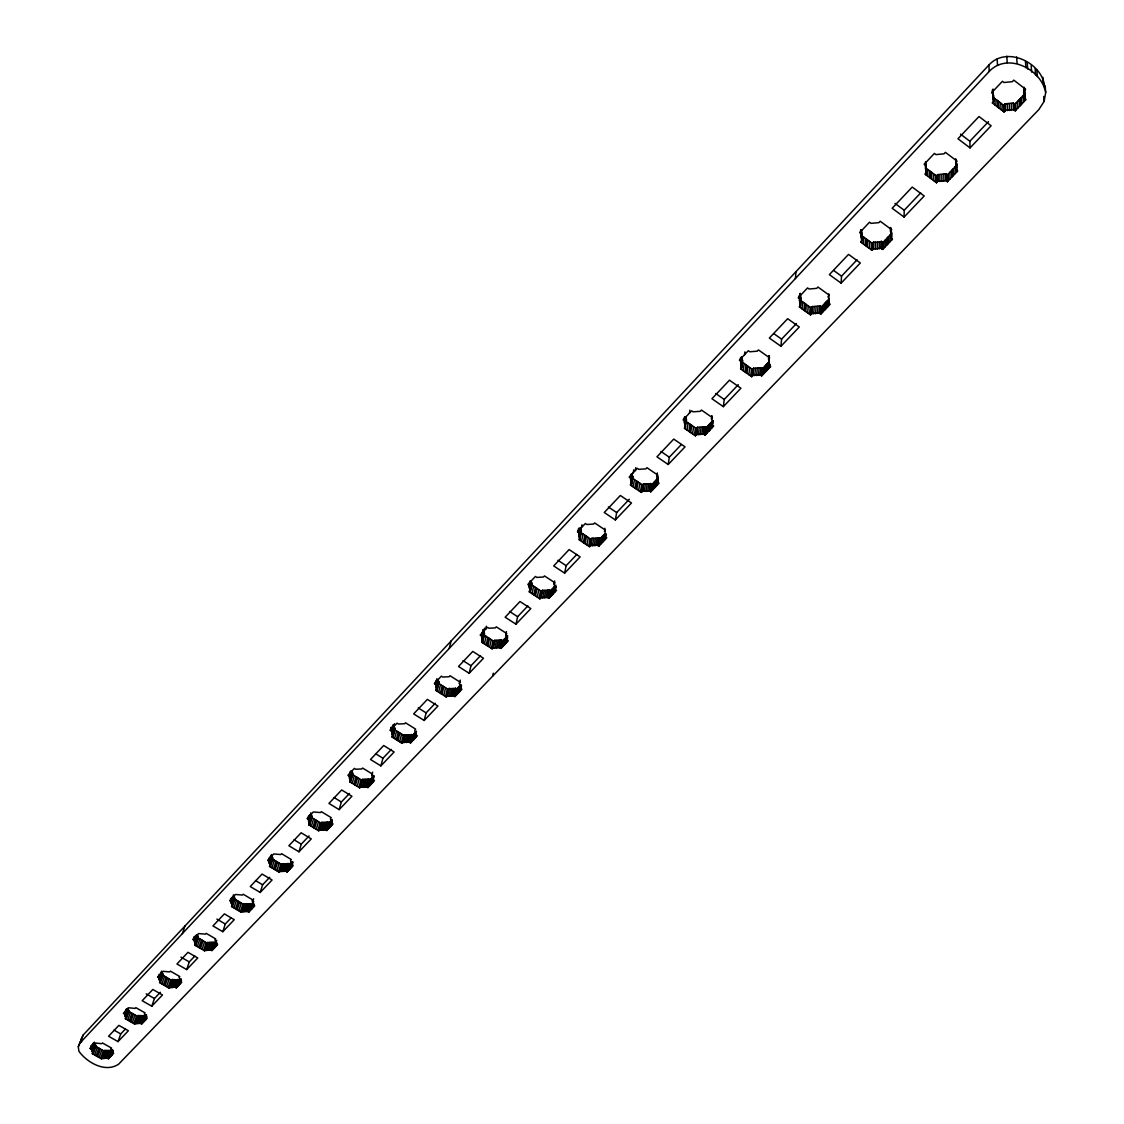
<?xml version="1.0" encoding="UTF-8"?>
<svg xmlns="http://www.w3.org/2000/svg" width="1124" height="1124" viewBox="0 0 1124 1124"><rect width="100%" height="100%" fill="white"/><g stroke="black" fill="none" stroke-linecap="round" stroke-linejoin="round"><path stroke-width="1.5" d="M929.773 177.733L929.787 170.989M930.686 178.407L930.686 171.663M927.778 176.229L927.792 169.499M937.866 181.315L945.86 180.571L947.42 181.723L947.335 174.979L945.79 173.813L937.823 174.571L937.866 181.315L936.489 182.748L924.869 174.065L926.232 172.618L925.459 165.734M925.474 165.284L925.488 161.926M925.783 174.74L925.726 162.109M926.021 172.843L926.05 166.113M926.232 172.618L925.74 164.16M460.264 680.09L459.379 683.28L460.559 688.366L461.922 689.237L454.897 696.585L453.534 695.714L447.226 696.023L446.284 697.006L436.042 690.515L436.969 689.532L435.747 685.724L436.913 679.922M947.42 181.723L957.718 170.946L956.173 169.78L955.639 159.257M1013.3 103.015L1013.693 109.59L1015.267 110.798L1014.874 104.223L1013.3 103.015L1005.095 103.83L1005.446 110.405L1004.013 111.908L992.225 102.888L993.658 101.385L993.04 89.035M904.089 217.072L924.209 195.983L912.238 187.062L892.175 208.263L904.089 217.072L904.216 210.244L920.696 192.907M493.127 647.86L499.59 647.522L500.981 648.408L502.695 640.863L501.304 639.977L494.869 640.329L492.157 648.871L481.774 642.197L482.744 641.172L481.578 635.917L483.011 629.904M1024.498 98.28L1024.428 87.953L1024.498 98.28L1026.086 99.488L1015.267 110.798M890.039 241.702L890.222 234.818M861.406 230.336L861.897 240.592L860.605 241.969L872.055 250.343L873.362 248.98L881.132 248.292L882.663 249.416L892.498 239.131L890.967 237.993L890.489 227.68M890.601 230.898L890.686 227.47M890.967 237.993L891.107 232.837M891.206 238.176L891.402 231.291M891.739 239.932L891.922 233.047L882.888 242.503L882.663 249.416M500.981 648.408L508.287 640.778L506.896 639.879L505.772 634.596L506.446 631.59M886.808 245.088L887.005 238.176M887.581 244.287L887.777 237.375M888.339 243.472L888.536 236.574M885.122 246.844L885.333 239.946M881.904 248.854L882.129 241.941M882.424 249.247L882.649 242.334M883.436 248.615L883.647 241.702M879.235 248.797L879.474 241.885L881.371 241.379L882.888 242.503M881.132 248.292L881.371 241.379M881.371 248.474L881.595 241.562M555.79 585.056L555.115 589.426L556.521 590.353L548.919 598.291L547.514 597.378L540.897 597.757L539.885 598.811L529.348 591.927L530.359 590.873L529.193 586.798L530.219 580.939M877.282 249.078L877.535 242.18L879.474 241.885M875.315 249.149L875.582 242.236L877.535 242.18M872.055 250.343L872.322 243.444L873.629 242.067L875.582 242.236M872.252 250.132L872.533 243.22M872.702 249.668L872.983 242.756M873.151 249.191L873.418 242.278M873.362 248.98L873.629 242.067M869.189 248.249L869.484 241.351M871.156 249.697L871.437 242.784M867.222 246.816L867.517 239.918M865.438 245.51L865.733 238.611M866.337 246.156L866.632 239.257M863.471 244.063L863.78 237.178M860.492 233.16L860.661 229.732M861.897 240.592L861.195 230.125M861.082 237.206L861.434 230.294M861.363 238.92L861.686 232.05M861.49 242.615L861.813 235.731L872.322 243.444M861.701 240.803L862.024 233.918M604.852 528.266L605.316 536.893L606.749 537.848L598.825 546.124L597.406 545.168L590.62 545.604L589.566 546.7L578.874 539.604L579.928 538.494L578.804 534.265L579.759 528.406M841.117 283.136L860.324 262.974L848.536 254.375L829.371 274.621L841.117 283.136L841.525 276.153L857.064 259.813M827.854 306.712L828.332 299.672L821.307 307.021L820.815 314.074L819.298 312.992L811.753 313.61L810.502 314.917L799.206 306.824L800.457 305.503L801.047 298.492L800.119 293.589M820.815 314.074L830.214 304.239L828.711 303.157L828.838 293.94M828.711 303.157L828.978 298.942M630.494 485.076L631.59 483.91L630.606 478.051L629.159 477.068L637.364 468.357L638.825 469.354L645.836 468.863L646.932 467.696L657.807 475.101L656.697 476.267L657.638 482.14L659.086 483.137L650.838 491.764L649.391 490.781L642.422 491.244L641.326 492.396L630.494 485.076L631.505 479.203M824.777 309.929L825.255 302.89M825.508 309.17L825.985 302.131M826.238 308.397L826.716 301.358M823.161 311.615L823.639 304.576M819.298 312.992L819.803 305.939L812.287 306.571L811.05 307.878L810.502 314.917M819.536 313.16L820.042 306.107M820.056 313.526L820.562 306.487M820.576 313.905L821.068 306.852M821.546 313.301L822.037 306.262M817.457 313.47L817.977 306.416M815.574 313.737L816.094 306.683M811.556 313.821L812.09 306.768M811.753 313.61L812.287 306.571M813.664 313.779L814.183 306.74M809.617 314.284L810.165 307.245M810.699 314.72L811.233 307.667M811.121 314.27L811.669 307.217M807.678 312.894L808.24 305.854M803.969 310.238L804.545 303.213M804.854 310.87L805.43 303.845M805.739 311.503L806.301 304.478M696.444 434.581L703.596 434.061L705.071 435.072L706.041 427.808L704.579 426.797L697.456 427.317L696.444 434.581L695.306 435.775L684.319 428.202L685.457 426.994L684.432 422.441L685.19 416.568M802.03 308.847L802.62 301.822M799.487 298.745L799.838 294.544M800.457 305.503L799.529 300.586L800.19 293.322M799.586 302.258L800.19 295.247M799.824 306.164L800.485 296.891M800.091 307.456L800.85 298.689M798.953 298.38L799.192 295.57M795.385 278.569L796.003 271.629M705.071 435.072L713.684 426.066L712.209 425.041L712.728 420.615M780.927 346.262L799.29 327L787.671 318.696L769.35 338.043L780.927 346.262L781.587 339.153L796.452 323.529M752.841 375.416L760.189 374.854L761.679 375.894L762.423 368.728L760.934 367.688L753.614 368.251L752.841 375.416L751.647 376.666L740.505 368.841L741.699 367.59L740.716 362.855L741.376 356.982M769.968 367.225L770.249 364.373M766.161 371.201L766.891 364.05M766.863 370.47L767.594 363.305M761.679 375.894L770.671 366.494L769.181 365.441L768.69 356.238M768.591 358.893L768.872 356.041M768.999 358.458L769.294 355.606M768.957 360.635L769.392 356.364M768.409 368.855L769.125 361.689L762.423 368.728M763.913 373.547L764.657 366.382M765.458 371.932L766.189 364.78M760.189 374.854L760.934 367.688M760.414 375.009L761.173 367.843M760.934 375.374L761.679 368.208M761.44 375.739L762.184 368.56M762.367 375.163L763.112 367.998M758.391 375.304L759.164 368.138M754.696 375.585L755.469 368.419M756.564 375.542L757.323 368.377M751.647 376.666L752.434 369.501L753.614 368.251M751.83 376.47L752.616 369.304M752.237 376.048L753.024 368.883M752.644 375.613L753.431 368.447M750.776 376.062L751.563 368.897M746.94 373.365L747.755 366.213M748.865 374.714L749.666 367.562M799.529 300.586L799.712 298.928L798.195 297.832L807.552 287.913L809.069 289.008L816.684 288.362L817.949 287.027L829.287 295.219L828.023 296.539L828.571 298.155M745.212 372.142L746.027 364.991M746.083 372.761L746.898 365.609M741.699 367.59L742.528 360.453L741.643 357.334L740.8 364.457M744.538 354.72L744.875 351.882M743.287 370.808L744.116 363.656M740.126 360.734L740.463 357.882M740.632 361.085L740.969 358.247M740.716 362.855L741.39 357.151M741.138 366.045L741.966 358.907M741.095 368.208L742.528 360.453M741.376 369.459L742.346 360.635M723.35 406.663L740.927 388.23L729.462 380.193L711.928 398.725L723.35 406.663L724.249 399.456L738.257 384.717M861.04 235.464L861.265 233.722L859.734 232.598L869.512 222.215L871.058 223.353L878.884 222.636L880.204 221.245L891.711 229.732L890.391 231.123M712.209 425.041L712.771 420.699M712.433 425.209L713.009 420.854M708.696 431.279L709.651 424.015M709.37 430.576L710.326 423.312M710.045 429.874L710.986 422.61M712.349 423.509L711.731 416.049M711.534 418.746L711.913 415.852M711.52 428.328L712.461 421.064L706.041 427.808M705.731 434.37L706.701 427.106M707.207 432.824L708.176 425.56M703.596 434.061L704.579 426.797M703.821 434.215L704.804 426.951M704.327 434.567L705.31 427.303M704.832 434.918L705.816 427.64M700.083 434.707L701.067 427.443M701.868 434.482L702.851 427.218M698.257 434.749L699.269 427.485M694.449 435.185L695.461 427.921M695.306 435.775L696.318 428.511L697.456 427.317M695.475 435.592L696.487 428.328M695.868 435.171L696.88 427.907M696.262 434.763L697.273 427.499M692.553 433.878L693.578 426.628M688.956 431.405L689.995 424.141M689.813 431.995L690.853 424.732M690.67 432.585L691.71 425.322M687.073 430.099L688.113 422.849M689.504 413.084L689.911 410.204M684.319 420.755L684.755 417.861M684.432 422.441L685.275 416.667M684.544 423.987L685.598 416.751L686.525 419.758L685.176 428.792M684.881 425.518L685.949 418.269M684.895 427.598L685.949 420.362M683.813 420.404L684.249 417.51M668.204 464.507L685.05 446.846L673.74 439.077L656.95 456.822L668.204 464.507L669.314 457.201L681.299 444.598M657.02 485.301L658.214 477.728M657.638 482.14L658.102 479.203M654.308 488.125L655.475 480.777M654.955 487.451L656.121 480.103M656.697 476.267L657.161 473.33M656.88 476.084L657.343 473.148M655.601 486.776L656.767 479.428M657.624 479.175L658.088 476.239M650.108 491.272L651.288 483.924M650.613 491.609L651.794 484.247M650.838 491.764L652.018 484.402L658.172 477.953M651.47 491.09L652.651 483.742M652.889 489.614L654.07 482.252M647.705 491.188L648.899 483.826L652.018 484.402M649.391 490.781L650.571 483.432M649.616 490.935L650.796 483.587M644.192 491.427L645.401 484.065L648.899 483.826M645.963 491.399L647.171 484.051M641.326 492.396L642.717 484.866M641.874 491.82L643.083 484.472M642.254 491.427L643.462 484.079M642.422 491.244L643.631 483.896L645.401 484.065M638.615 490.57L639.851 483.222M640.483 491.834L641.706 484.472M635.917 488.743L637.153 481.395M636.76 489.305L637.996 481.971M633.205 486.903L634.456 479.569M635.06 488.167L636.31 480.819M1044.632 88.824C1044.955 64.11 1007.245 44.763 988.937 65.009L83.12 1035.078L78.301 1046.725L78.891 1051.235C87.012 1062.573 105.403 1073.111 118.596 1064.189L1038.815 109.604L1044.168 101.357L1045.699 92.379L1045.151 85.846M630.662 484.894L631.913 473.696L630.634 481.016M631.042 484.486L632.854 476.59L632.264 475.157M633.248 472.726L633.753 469.804M631.421 484.093L632.854 476.59M631.337 485.638L632.601 478.304L642.549 485.048L643.631 483.896M635.299 470.549L635.805 467.626M630.381 477.897L630.887 474.974M630.508 479.526L631.365 473.668M615.348 519.948L631.491 503.004L620.35 495.487L604.248 512.502L615.348 519.948L616.669 512.558L629.299 499.267M602.169 542.639L603.532 535.207M602.787 541.993L604.136 534.56M603.405 541.346L604.754 533.928L600.202 538.691L598.825 546.124M604.768 539.913L605.864 533.928M605.541 537.033L606.089 534.069M598.123 545.646L599.485 538.227M598.614 545.983L599.977 538.551M599.443 545.477L600.82 538.045M600.806 544.058L602.169 536.64M595.762 545.562L597.153 538.129L600.202 538.691M597.406 545.168L598.783 537.75M597.631 545.323L599.008 537.89M592.348 545.772L593.753 538.34L597.153 538.129M594.076 545.758L595.467 538.326M588.723 546.152L590.142 538.719M589.566 546.7L591.14 539.098M590.086 546.152L591.491 538.719M590.451 545.772L592.025 538.171L593.753 538.34M586.897 544.929L588.316 537.511M583.384 542.597L584.831 535.179M584.227 543.159L585.66 535.741M585.056 543.707L586.489 536.288M581.558 541.375L582.991 533.97M578.804 534.265L579.97 528.35M578.958 535.698L580.42 528.294L581.375 531.09L579.717 540.152M579.338 537.117L580.785 529.713M579.338 537.946L579.914 534.982M581.375 527.718L581.965 524.768M579.408 539.042L580.855 531.638M579.759 538.663L581.22 531.259M578.059 531.231L578.649 528.28M578.172 532.369L578.748 529.404M578.663 532.692L579.534 528.252M564.641 573.142L580.139 556.886L569.137 549.594L553.696 565.92L564.641 573.142L566.131 565.681L576.823 554.441M554.624 592.334L555.846 586.349M555.34 589.566L555.944 586.573M550.816 596.31L552.362 588.821M555.172 588.049L554.048 583.96L554.652 580.967M552.123 594.947L553.654 587.459M552.713 594.329L554.244 586.84M553.317 593.711L554.849 586.222L550.465 590.803L548.919 598.291M547.514 597.378L549.06 589.889L550.465 590.803M547.739 597.518L549.285 590.03M548.217 597.842L549.762 590.353M548.709 598.151L550.254 590.662M549.51 597.673L551.055 590.184M544.269 597.926L545.842 590.437L549.06 589.889M545.927 597.743L547.486 590.255M540.04 598.656L541.613 591.168M540.391 598.291L541.965 590.803M540.728 597.926L542.471 590.269L545.842 590.437M542.583 597.926L544.157 590.437M537.258 597.097L538.846 589.608M539.056 598.277L540.644 590.788M539.885 598.811L542.471 590.269M534.617 595.383L536.218 587.894M535.446 595.917L537.047 588.428M531.989 593.655L533.605 586.18M533.802 594.835L535.403 587.36M529.362 588.175L530.992 580.701L531.975 583.398L530.191 591.027M529.348 591.927L531.385 582.063M529.502 591.758L530.486 587.276M529.854 591.393L531.469 583.932M530.177 592.474L531.793 585M529.025 585.267L529.671 582.288M529.193 586.798L530.5 580.827M515.958 624.199L530.837 608.59L519.99 601.523L505.154 617.202L515.958 624.199L517.616 616.697L527.887 605.892M504.058 645.19L505.758 637.659M504.634 644.6L506.32 637.055M505.196 643.996L506.896 636.465L502.695 640.863M506.938 638.544L507.612 635.538M506.896 639.879L507.57 636.858M506.46 642.689L507.472 638.165M499.815 647.649L501.529 640.118M500.292 647.958L501.992 640.427M500.77 648.267L502.47 640.722M501.557 647.817L503.257 640.273M502.807 646.511L504.507 638.966M496.443 648.028L498.157 640.497M498.044 647.86L499.758 640.315M492.593 676.212L493.281 673.192M499.59 647.522L501.304 639.977M492.986 648.014L494.715 640.483M494.799 648.028L496.527 640.497M491.357 648.351L493.099 640.821M492.157 648.871L494.054 641.186M492.649 648.365L494.391 640.835M486.973 645.541L488.729 638.011M487.788 646.061L489.544 638.53M489.572 647.213L491.314 639.668M484.374 643.869L486.144 636.339M486.158 645.021L487.928 637.491M483.798 631.168L484.514 628.176M482.14 639.893L483.91 632.362L483.334 629.721L481.55 637.238M481.929 642.043L483.348 636.015M482.252 641.678L483.685 635.664M482.589 641.326L484.374 633.81M482.589 642.717L484.514 633.655L483.91 632.362M485.624 629.243L486.327 626.237M481.353 635.777L482.07 632.77M481.732 638.572L483.517 631.056M469.172 673.276L483.475 658.271L472.783 651.414L458.508 666.49L469.172 673.276L470.984 665.717L480.482 655.728M458.957 692.342L460.798 684.755M460.559 688.366L461.29 685.331M460.166 691.077L461.5 685.471M454.686 696.444L456.541 688.857M454.897 696.585L456.751 688.998L460.25 685.331L458.409 692.918M455.445 696.009L457.299 688.422M456.653 694.744L458.494 687.171M457.861 693.494L459.702 685.907M452.017 696.037L453.885 688.464L456.751 688.998M453.534 695.714L455.389 688.127M453.745 695.854L455.599 688.267M454.222 696.149L456.077 688.562M448.841 696.192L450.724 688.619L453.885 688.464M450.457 696.206L452.326 688.619M445.483 696.501L447.38 688.914M446.284 697.006L448.321 689.265M446.762 696.515L448.645 688.928M447.071 696.178L449.108 688.45L450.724 688.619M441.17 693.761L443.067 686.188M441.971 694.267L443.868 686.694M443.727 695.377L445.624 687.804M449.221 648.478L451.117 640.975M438.599 692.131L440.524 684.572M440.369 693.255L442.28 685.682M436.351 688.281L437.882 679.458L435.943 687.017M436.042 690.515L437.194 685.977M436.182 690.361L438.107 682.802M436.505 690.024L438.739 682.113M436.969 689.532L438.894 681.973L438.276 680.722M436.843 691.021L438.767 683.462M424.169 720.47L437.938 706.041L427.387 699.381L413.66 713.881L424.169 720.47L426.122 712.883L435.269 703.259M435.058 684.01L435.845 680.989M435.536 684.319L436.885 678.713M435.747 685.724L437.292 679.683M412.255 741.166L414.236 733.551M413.421 739.943L415.388 732.328M413.941 739.395L415.922 731.78M414.475 738.847L416.442 731.232L412.55 735.307L410.569 742.922L409.22 742.079L403.052 742.36L402.153 743.301L392.037 736.993L394.243 729.251M415.641 737.625L416.428 734.59M407.745 742.388L409.74 734.773L412.55 735.307M409.22 742.079L411.215 734.464M409.431 742.219L411.412 734.604M409.895 742.5L411.876 734.885M410.358 742.795L412.339 735.18M411.103 742.374L413.084 734.759M404.64 742.528L406.649 734.913L409.74 734.773M406.214 742.543L408.223 734.927M401.366 742.809L403.39 735.194M402.153 743.301L404.176 735.686L406.649 734.913M402.294 743.147L404.317 735.546M402.603 742.824L404.921 734.885L403.052 742.36M397.896 740.646L399.919 733.031M399.624 741.728L401.661 734.113M394.566 738.58L396.617 730.965M396.308 739.662L398.346 732.047M397.095 740.154L399.132 732.539M392.037 736.993L392.936 736.051L392.318 734.843L393.962 726.02M392.487 736.529L394.538 728.928M392.796 736.192L394.988 728.45L394.383 727.256M392.838 737.485L394.889 729.883M392.318 734.843L391.672 731.134L390.323 730.291L391.138 727.256M380.867 765.894L394.117 751.998L383.706 745.521L370.498 759.487L380.867 765.894L382.947 758.264L391.363 749.427M390.534 730.431L391.363 727.383M390.997 730.712L391.826 727.678M391.461 731.007L393.119 724.938M391.672 731.134L393.33 725.064M391.686 732.37L393.33 726.301M391.897 733.621L394.496 723.701M371.651 783.611L373.885 775.672M367.885 787.545L369.993 779.901L368.672 779.087L362.673 779.325L361.802 780.239L351.868 774.127L349.69 781.742L359.666 787.868L360.537 786.969L366.55 786.73L367.885 787.545L374.404 780.73L373.07 779.916L373.899 776.853M372.775 782.444L373.604 779.382M366.761 786.856L368.883 779.213M367.225 787.137L369.332 779.494M367.674 787.418L369.796 779.775M368.391 787.011L370.498 779.368M373.07 779.916L371.791 775.153L372.634 772.104M369.515 785.845L371.623 778.201M370.625 784.678L372.732 777.035M371.145 784.145L373.238 776.501M363.628 787.151L365.75 779.508M365.117 787.011L367.239 779.382M366.55 786.73L368.672 779.087M359.666 787.868L361.942 780.098M360.102 787.418L362.237 779.775M360.397 787.109L362.673 779.325M362.097 787.137L364.218 779.494M357.179 786.336L359.315 778.707M358.893 787.39L361.029 779.761M353.905 784.327L356.055 776.698M354.678 784.805L356.842 777.176M355.465 785.297L357.615 777.653M350.112 781.292L352.725 773.214L351.686 770.853L349.508 778.482L350.548 780.829L349.69 781.742M350.407 780.969L352.725 773.214M350.463 782.22L352.641 774.605M352.177 783.273L354.355 775.644M339.167 809.645L351.938 796.256L341.654 789.961L328.939 803.407L339.167 809.645L341.359 801.988L349.466 793.474M349.03 775.953L350.351 771.387M349.508 778.482L350.562 771.514M349.269 777.274L351.025 771.176M349.929 779.663L352.107 772.048M329.416 827.77L331.622 820.099M329.908 827.25L332.114 819.593L328.995 822.866L326.775 830.524L325.454 829.723L319.567 829.948L318.724 830.819L308.875 824.861L311.994 816.333L310.702 812.891M330.4 826.744L332.156 820.618M331.468 825.606L332.353 822.543M325.454 829.723L327.674 822.066L328.995 822.866M325.665 829.849L327.885 822.192M326.115 830.13L328.334 822.473M326.564 830.397L328.784 822.74M327.253 830.018L329.473 822.361M328.334 828.894L330.554 821.237M321.085 830.116L323.333 822.459L327.674 822.066M322.588 830.13L324.836 822.473M324.049 830.004L326.283 822.346M317.966 830.355L320.214 822.698M318.724 830.819L321.113 823.021M319.146 830.383L321.394 822.726M319.441 830.074L321.815 822.29L323.333 822.459M314.579 828.304L316.842 820.646M316.265 829.329L318.528 821.672M311.348 826.351L313.624 818.694M313.034 827.376L315.31 819.719M313.807 827.84L316.083 820.183M308.875 824.861L309.704 823.976L308.65 821.7L310.941 814.057M309.086 822.852L311.376 815.209M309.016 824.721L311.587 816.769M309.578 824.117L311.994 816.333M309.648 825.325L311.938 817.682M290.624 868.318L292.479 862.178M292.085 864.988L293.013 861.911M291.664 867.222L292.591 864.159M307.709 818.975L308.622 815.926M308.159 819.256L309.086 816.193M308.65 821.7L309.746 814.802M298.97 851.795L311.278 838.897L301.134 832.772L288.868 845.726L298.97 851.795L301.274 844.138L309.086 835.933M308.412 820.534L310.252 814.422M272.05 858.624L269.535 866.421L279.258 872.224L280.073 871.381L285.833 871.184L288.166 863.513L289.458 864.3L292.001 861.63M286.03 871.311L288.362 863.639M286.48 871.578L288.812 863.906M285.833 871.184L287.126 871.971L289.247 864.173M287.603 871.479L289.922 863.794M288.643 870.383L290.961 862.712M289.683 869.302L291.538 863.162M290.147 868.81L292.001 862.67M283.037 871.578L285.37 863.906L288.166 863.513M284.47 871.451L286.803 863.78M278.499 871.774L280.86 864.103M279.258 872.224L281.745 864.426M279.665 871.803L282.012 864.131M279.946 871.507L282.419 863.71L285.37 863.906M281.562 871.55L283.908 863.878M275.169 869.779L277.53 862.108M276.841 870.777L279.202 863.106M271.98 867.869L274.354 860.211M273.652 868.866L276.012 861.209M274.411 869.316L276.771 861.658M260.206 892.456L272.078 880.008L262.075 874.051L250.245 886.555L260.206 892.456L262.609 884.785L269.718 877.324M269.535 866.421L270.336 865.564L269.282 863.358L271.418 854.577M269.718 864.468L271.671 855.701M269.943 866L272.331 858.343M270.224 865.705L272.725 857.907L272.106 856.825M270.308 866.871L272.682 859.214M250.343 910.426L252.76 902.741M251.34 909.372L253.279 903.232M251.804 908.894L253.251 904.286M252.254 908.417L253.701 903.808M253.265 907.363L254.221 904.3M268.313 860.731L269.282 857.668M269.282 863.358L270.21 856.404M269.029 862.234L270.94 856.109M248.699 903.766L243.627 904.483L234.199 898.722L231.586 906.506L241.196 912.168L246.268 911.438L248.699 903.766L251.312 904.258L253.757 901.687M247.8 911.311L250.034 903.513M248.249 911.564L250.666 903.893M248.685 911.831L251.102 904.146M246.268 911.438L248.882 911.943L251.312 904.258M249.345 911.466L251.762 903.794M248.882 911.943L254.727 905.846L253.434 905.087L252.689 901.827L253.645 898.75M241.969 911.353L244.414 903.668M243.43 911.522L245.875 903.837M244.877 911.55L247.308 903.879M238.794 910.749L241.238 903.078M240.438 911.719L242.882 904.047M241.196 912.168L243.627 904.483M241.309 912.042L244.02 904.075M241.843 911.48L244.287 903.794M235.647 908.894L238.105 901.223M236.391 909.344L238.85 901.673M237.15 909.78L239.609 902.108M231.98 906.099L234.846 898.034L233.525 894.802L231.038 902.46L232.359 905.691L231.586 906.506M232.345 906.956L234.818 899.284M233.989 907.925L236.462 900.254M214.347 948.052L216.342 941.912M215.232 947.125L216.23 944.062M230.322 900.998L231.319 897.936M216.201 946.113L217.199 943.05M230.757 901.265L231.755 898.188M231.038 902.46L232.457 896.783M231.291 903.541L233.778 895.884M222.805 931.698L234.256 919.685L224.378 913.882L212.956 925.937L222.805 931.698L225.292 924.026L231.01 918.013M231.741 904.637L234.228 896.966M194.958 945.214L195.702 944.427L194.635 942.348L197.192 934.676L198.274 936.756L194.958 945.214L204.428 950.721L209.401 950.033L211.916 942.362L214.473 942.853L216.848 940.366M210.905 949.906L213.209 942.123M211.34 950.159L213.841 942.488M209.401 950.033L211.972 950.539L214.277 942.741M212.408 950.075L214.909 942.39M213.377 949.063L215.878 941.378M206.619 950.103L209.148 942.432L211.916 942.362M208.038 950.145L210.553 942.46M202.067 949.344L204.61 941.673M203.697 950.286L206.226 942.615M204.428 950.721L206.971 943.05L209.148 942.432M204.554 950.595L207.336 942.657M205.074 950.061L207.715 942.263M198.962 947.532L201.505 939.861M199.693 947.968L202.25 940.296M200.437 948.403L202.98 940.732M186.682 969.591L197.754 957.985L187.989 952.323L176.96 963.985L186.682 969.591L189.253 961.919L194.775 956.117M195.337 944.82L198.147 936.882M195.702 944.427L198.274 936.756M195.702 945.649L198.26 937.978M197.332 946.591L199.889 938.919M160.296 981.828L159.215 979.805L161.856 972.148L162.938 974.171L159.58 982.601L168.937 987.968L175.063 987.097L176.313 987.813L180.262 978.709L177.676 986.394M176.735 987.364L179.32 979.692M193.202 939.608L194.227 936.545M193.637 939.875L194.663 936.798M178.604 985.411L180.669 979.271M179.039 984.961L181.09 978.821M194.073 940.128L195.618 935.519M179.461 984.526L181.006 979.917M194.635 942.348L194.269 940.24L195.815 935.646M194.354 941.28L196.419 935.154M180.402 983.542L181.428 980.465M195.084 943.387L197.641 935.73M172.45 987.42L175.049 979.735L178.899 980.128M173.784 987.322L176.384 979.636M175.26 987.209L177.648 979.411M175.695 987.448L178.28 979.777M176.117 987.701L178.702 980.016M168.207 987.546L170.806 979.875M168.937 987.968L171.649 980.17M169.288 987.589L172.155 979.65M169.654 987.209L172.267 979.524L175.049 979.735M171.073 987.378L173.672 979.707M182.369 933.623L184.982 925.979M164.989 985.706L167.617 978.035M166.591 986.619L169.218 978.948M161.912 983.936L164.554 976.278M163.528 984.863L166.155 977.192M164.259 985.284L166.886 977.613M159.215 979.805L159.903 974.705M144.069 1021.519L146.598 1014.944M158.934 978.793L161.589 971.122M144.898 1020.662L146.485 1016.054M145.797 1019.707L146.865 1016.644M159.664 980.831L162.32 973.173M160.1 981.069L162.938 974.171M151.782 1006.205L162.474 994.979L152.836 989.471L142.186 1000.725L151.782 1006.205L154.424 998.534L160.353 992.295M159.931 982.221L162.825 974.283M160.31 983.022L162.952 975.351M128.206 1010.954L125.382 1018.723L134.613 1023.964L139.376 1023.346L142.046 1015.674L144.504 1016.166L145.825 1014.789L143.169 1022.461M140.809 1023.247L143.282 1015.464M141.231 1023.486L143.9 1015.815M139.376 1023.346L141.849 1023.838L144.322 1016.054M142.256 1023.402L144.926 1015.731M158.217 977.416L159.271 974.339M158.639 977.655L159.706 974.592M134.613 1023.964L137.409 1016.18M134.964 1023.599L137.887 1015.674M135.316 1023.233L137.999 1015.562L142.046 1015.674M136.707 1023.402L139.376 1015.731M138.069 1023.444L140.739 1015.773M132.309 1022.657L134.992 1014.986M133.897 1023.557L136.58 1015.885M127.686 1020.03L130.398 1012.373M129.274 1020.929L131.986 1013.272M130.005 1021.351L132.702 1013.679M130.721 1021.758L133.419 1014.087M125.382 1018.723L126.071 1017.993L124.708 1015.028L126.886 1008.902M109.801 1057.347L112.512 1049.676M110.672 1056.434L112.85 1050.294M124.989 1016.026L127.715 1008.369L128.796 1010.336L126.071 1017.993M111.065 1056.012L112.695 1051.418M111.473 1055.591L113.103 1050.996M125.452 1017.009L128.164 1009.352M125.733 1018.358L128.684 1010.448L128.094 1011.066L137.297 1016.293L137.999 1015.562M118.034 1041.597L128.375 1030.75L118.863 1025.369L108.564 1036.258L118.034 1041.597L120.746 1033.939L125.34 1029.106M126.099 1019.131L128.81 1011.474M94.641 1047.428L92.309 1053.666L101.441 1058.78L106.092 1058.19L108.817 1050.533L111.641 1050.589L108.93 1058.26M107.497 1058.091L110.04 1050.322M107.918 1058.33L110.644 1050.673M108.34 1058.569L111.065 1050.898M106.092 1058.19L108.522 1058.668L111.248 1051.01M124.399 1013.932L126.043 1009.338M124.708 1015.028L126.225 1009.45M100.724 1058.372L103.478 1050.715M101.441 1058.78L104.293 1051.01M101.778 1058.415L104.855 1050.406L108.817 1050.533M103.478 1058.232L106.218 1050.575M104.799 1058.274L107.539 1050.617M97.591 1056.616L100.345 1048.959M99.151 1057.501L101.905 1049.844M94.599 1054.944L97.367 1047.287M96.158 1055.815L98.926 1048.172M96.875 1056.223L99.643 1048.566M91.297 1049.015L93.517 1042.889M92.309 1053.666L92.983 1052.949L91.48 1049.114L93.714 1043.002M91.606 1050.069L94.29 1042.271M91.901 1051.038L94.388 1042.426M92.365 1052.008L94.683 1043.395M92.646 1053.3L95.765 1045.306L95.133 1044.351M93.025 1054.059L95.807 1046.416M91.48 1049.114L90.257 1048.425L91.381 1045.376M90.454 1048.537L91.564 1045.475M90.875 1048.776L91.985 1045.713M91.522 1047.09L92.632 1044.027M78.301 1046.725L83.12 1035.078M80.282 1042.707L989.218 71.444C1007.554 51.887 1041.26 69.196 1045.699 92.379M90.257 1048.425L95.315 1043.072L101.764 1043.676L102.439 1042.96L111.599 1048.102L110.925 1048.818L113.622 1053.343L108.522 1058.668M390.323 730.291L397.039 723.168L398.402 724.025L404.598 723.73L405.497 722.774L415.655 729.139L414.742 730.094L415.978 735.012L417.327 735.855L410.569 742.922M95.765 1045.306L95.09 1046.008L104.181 1051.123L104.855 1050.406M272.725 857.907L271.924 858.764L281.618 864.553L282.419 863.71M394.988 728.45L394.103 729.392L404.176 735.686M438.894 681.973L437.967 682.942L448.167 689.419L449.108 688.45M531.132 584.297L531.975 583.398M580.504 532.017L581.375 531.09M741.531 361.507L752.434 369.501M799.993 299.602L801.047 298.492M925.586 166.619L926.26 165.888M172.267 979.524L171.536 980.297L162.221 974.929M321.815 822.29L320.972 823.161L311.165 817.218M494.869 640.329L493.9 641.34L483.559 634.681M592.025 538.171L590.971 539.281L580.335 532.186M936.489 182.748L936.461 176.004L937.823 174.571M1004.013 111.908L1003.662 105.333L1005.095 103.83M970.04 147.89L991.129 125.776L978.99 116.531L957.957 138.758L970.04 147.89L969.857 141.231L988.516 121.617M371.791 775.153L372.662 774.239L362.645 768.057L361.773 768.971L355.718 769.223L354.369 768.394L347.906 775.265L349.241 776.08M459.379 683.28L460.32 682.282L450.022 675.735L449.08 676.732L442.744 677.055L441.353 676.17L434.37 683.575L435.747 684.446M505.772 634.596L506.755 633.571L496.316 626.827L495.333 627.866L488.842 628.218L487.437 627.318L480.173 635.018L481.578 635.917M554.048 583.96L555.073 582.892L544.494 575.938L543.468 577.005L536.808 577.413L535.389 576.471L527.83 584.494L529.249 585.421M604.319 531.231L605.372 530.106L594.652 522.941L593.584 524.065L586.756 524.501L585.323 523.531L577.441 531.891L578.888 532.846M711.351 418.943L712.504 417.721L701.474 410.077L700.322 411.3L693.129 411.834L691.639 410.808L683.083 419.884L684.558 420.91M768.394 359.09L769.617 357.825L758.419 349.915L757.225 351.18L749.82 351.77L748.317 350.716L739.381 360.2L740.871 361.254M955.695 162.601L957.086 161.154L945.41 152.358L944.034 153.819L935.969 154.592L934.409 153.412L924.153 164.287L925.712 165.467L925.445 169.092M1024.877 94.486L1024.161 90.791L1025.608 89.26L1013.778 80.127L1012.331 81.673L1004.013 82.516L1002.425 81.293L991.677 92.702L993.251 93.91M369.993 779.901L373.744 775.967M947.335 174.979L956.791 165.059M1014.874 104.223L1024.779 93.826M141.849 1023.838L147.118 1018.33L145.881 1017.627L144.42 1013.679L145.137 1012.935L135.864 1007.652L135.147 1008.397L128.586 1007.792L123.359 1013.342L124.595 1014.045M176.313 987.813L181.765 982.109L180.514 981.393L179.081 977.318L179.812 976.559L170.412 971.15L169.682 971.909L162.994 971.319L157.585 977.051L158.835 977.768M211.972 950.539L217.606 944.638L216.342 943.907L214.937 939.706L215.696 938.905L206.184 933.356L205.425 934.156L198.597 933.566L193.005 939.495L194.269 940.24M287.126 871.971L293.181 865.649L291.875 864.862L290.54 860.394L291.341 859.551L281.59 853.692L280.775 854.549L273.68 853.959L267.667 860.338L268.973 861.11M326.775 830.524L333.041 823.962L331.721 823.161L330.414 818.553L331.257 817.668L321.366 811.669L320.523 812.554L313.287 811.964L307.049 818.581L308.369 819.382M1005.446 110.405L1013.693 109.59M114.002 1030.118L120.746 1033.939M146.232 993.841L154.424 998.534M180.95 957.114L189.253 961.919M197.529 937.542L206.971 943.05M216.89 919.095L225.292 924.026M230.954 901.378L229.675 900.619L235.478 894.465L242.433 895.055L243.206 894.24L252.844 899.931L252.057 900.76L252.689 901.827M255.513 880.57L262.609 884.785M294.095 839.811L301.274 844.138M334.081 797.548L341.359 801.988M375.571 753.698L382.947 758.264M418.269 707.937L426.122 712.883M463.018 660.631L470.984 665.717M509.551 611.456L517.616 616.697M530.978 584.466L541.459 591.336M557.954 560.272L566.131 565.681M608.379 506.994L616.669 512.558M660.912 451.441L669.314 457.201M685.387 420.952L696.318 428.511M715.721 393.512L724.249 399.456M773.916 333.702L781.587 339.153M819.803 305.939L821.307 307.021M799.796 299.799L811.05 307.878M833.727 270.505L841.525 276.153M894.999 203.416L904.216 210.244M925.811 168.01L936.461 176.004M960.514 134.149L969.857 141.231M992.857 97.057L1003.662 105.333M1024.048 91.732L1024.751 98.462M81.125 1039.082L81.518 1042.089M1042.889 77.247L1043.437 83.752M1043.746 96.439L1044.168 101.357M1036.89 70.067L1037.396 76.544M1035.106 68.676L1035.611 75.153M1031.172 65.642L1031.663 72.105M1027.252 62.593L1027.715 69.042M1025.453 61.202L1025.917 67.651M1025.004 97.1L1025.229 100.373M1024.161 87.293L1024.821 96.383M1023.936 87.531L1024.161 90.791M1022.924 95.765L1023.374 102.326M1021.07 97.704L1021.505 104.265M1020.241 98.589L1020.662 105.15M1016.644 56.917L1017.065 63.337M1019.398 99.474L1019.819 106.035M1017.543 101.413L1017.965 107.974M1015.703 103.338L1016.11 109.913M1014.621 104.026L1015.028 110.602M1014.087 103.619L1014.48 110.194M1013.539 103.197L1013.946 109.773M1011.277 103.577L1011.67 110.152M1006.823 56.2L1007.188 62.621M1009.226 103.914L1009.591 110.489M1007.146 103.998L1007.511 110.574M1004.87 104.068L1005.235 110.644M1004.378 104.588L1004.73 111.164M1003.887 105.108L1004.238 111.683M1002.749 104.63L1003.1 111.206M1000.739 103.099L1001.077 109.66M997.185 58.94L997.508 65.375M998.73 101.553L999.053 108.115M997.803 100.851L998.126 107.412M996.89 100.148L997.213 106.696M994.881 98.603L995.176 105.15M993.658 101.385L993.363 94.838L993.433 101.624M992.857 90.468L993.012 93.728M992.942 94.669L993.152 99.572M992.773 94.444L992.928 97.704M992.323 90.046L992.464 93.306M988.937 65.009L989.218 71.444M956.917 171.803L956.819 163.64L956.046 163.05L956.173 169.78M956.398 162.783L956.44 167.968M956.285 163.233L956.412 169.963M955.85 159.032L955.92 162.376M955.021 166.914L955.133 173.658M953.264 168.769L953.363 175.513M952.464 169.612L952.562 176.356M951.663 170.441L951.747 177.199M949.892 172.295L949.977 179.039M948.136 174.136L948.22 180.894M947.096 174.796L947.167 181.554M946.563 174.389L946.633 181.147M946.029 173.995L946.099 180.753M945.79 173.813L945.86 180.571M943.837 174.346L943.893 181.105M941.842 174.656L941.898 181.414M939.833 174.726L939.875 181.484M937.613 174.796L937.641 181.54M937.149 175.288L937.177 182.032M936.685 175.78L936.699 182.524M935.561 175.316L935.589 182.074M933.58 173.841L933.594 180.585M931.599 172.351L931.599 179.081"/></g></svg>
